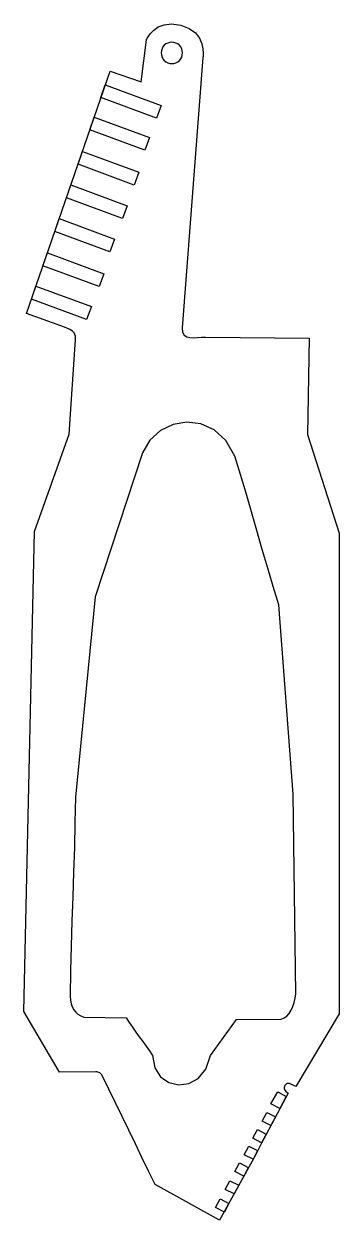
# Model space of a CAD drawing. Extents: x -24 to 21, y -67 to 101.
import ezdxf

# ---------------------------------------------------------------- set-up
doc = ezdxf.new("R2010")
doc.units = 0
doc.layers.add('CAPA_1', color=7, linetype='CONTINUOUS')

msp = doc.modelspace()

# ---------------------------------------------------------------- linework, layer by layer
at = {"layer": 'CAPA_1'}
for points in [[(-6.34, 98.94), (-6.29, 99.07), (-6.12, 99.39), (-5.81, 99.84), (-5.34, 100.32), (-4.71, 100.76), (-3.87, 101.07), (-2.83, 101.18), (-1.56, 101.01), (-0.36, 100.55), (0.5, 99.91), (1.07, 99.17), (1.4, 98.4), (1.56, 97.67), (1.6, 97.06), (1.59, 96.63), (1.57, 96.48), (-1.37, 58.56), (-1.28, 57.95), (-1.05, 57.55), (-0.7, 57.31), (-0.27, 57.19), (0.23, 57.17), (0.79, 57.19), (1.36, 57.23), (1.93, 57.25), (16.47, 57.12), (16.26, 43.6), (20.69, 29.78), (20.69, -37.67), (14.6, -47.84), (13.91, -47.49), (13.81, -47.45), (13.71, -47.42), (13.62, -47.4), (13.53, -47.4), (13.45, -47.41), (13.37, -47.44), (13.3, -47.47), (13.23, -47.51), (13.15, -47.59), (13.07, -47.71), (13.02, -47.85), (12.99, -47.99), (12.99, -48.14), (13.03, -48.28), (13.09, -48.41), (13.2, -48.53), (13.33, -48.62), (13.51, -48.77), (10.44, -54.58), (9.8, -55.8), (9.12, -57.1), (8.47, -58.31), (3.91, -66.57), (-5.15, -61.6), (-6.06, -59.69), (-6.99, -57.78), (-7.92, -55.87), (-8.85, -53.95), (-9.79, -52.03), (-10.72, -50.11), (-11.64, -48.2), (-12.56, -46.29), (-12.62, -46.18), (-12.71, -46.09), (-12.8, -46), (-12.91, -45.93), (-13.03, -45.87), (-13.17, -45.82), (-13.32, -45.79), (-13.49, -45.78), (-18.58, -45.84), (-23.57, -37.33), (-22.08, 30), (-17.23, 43.66), (-16.32, 56.94), (-16.33, 57.17), (-16.35, 57.39), (-16.41, 57.62), (-16.53, 57.85), (-16.76, 58.08), (-17.12, 58.33), (-17.64, 58.58), (-18.37, 58.85), (-23.21, 60.57), (-11.47, 94.57), (-7.13, 93.07), (-6.34, 98.94)], [(-2.8, 98.62), (-3.09, 98.59), (-3.37, 98.5), (-3.63, 98.37), (-3.86, 98.18), (-4.05, 97.95), (-4.18, 97.69), (-4.27, 97.41), (-4.3, 97.12), (-4.27, 96.83), (-4.18, 96.54), (-4.05, 96.29), (-3.86, 96.06), (-3.63, 95.87), (-3.37, 95.73), (-3.09, 95.65), (-2.8, 95.62), (-2.51, 95.65), (-2.22, 95.73), (-1.96, 95.87), (-1.74, 96.06), (-1.55, 96.29), (-1.41, 96.54), (-1.33, 96.83), (-1.3, 97.12), (-1.33, 97.41), (-1.41, 97.69), (-1.55, 97.95), (-1.74, 98.18), (-1.96, 98.37), (-2.22, 98.5), (-2.51, 98.59)], [(-12.14, 92.65), (-4.3, 89.75), (-4.96, 87.97), (-12.76, 90.85), (-12.14, 92.65)], [(-13.7, 88.11), (-5.95, 85.25), (-6.61, 83.46), (-14.32, 86.31), (-13.7, 88.11)], [(-15.36, 83.31), (-7.44, 80.38), (-8.1, 78.59), (-15.97, 81.5), (-15.36, 83.31)], [(-16.98, 78.61), (-9.08, 75.69), (-9.74, 73.9), (-17.6, 76.81), (-16.98, 78.61)], [(-18.61, 73.87), (-10.85, 71), (-11.51, 69.22), (-19.24, 72.07), (-18.61, 73.87)], [(-20.27, 69.07), (-12.33, 66.13), (-12.99, 64.34), (-20.91, 67.27), (-20.27, 69.07)], [(-21.88, 64.4), (-14.1, 61.53), (-14.76, 59.74), (-22.5, 62.6), (-21.88, 64.4)], [(-15.18, -38.12), (-9.21, -38.22), (-8.78, -38.88), (-8.32, -39.54), (-7.85, -40.2), (-7.37, -40.86), (-6.89, -41.53), (-6.42, -42.19), (-5.96, -42.85), (-5.52, -43.51), (-5.21, -45.21), (-4.39, -46.48), (-3.22, -47.29), (-1.84, -47.62), (-0.41, -47.44), (0.91, -46.71), (1.97, -45.41), (2.61, -43.5), (6.26, -38.44), (12.53, -38.38), (12.97, -38.23), (13.36, -37.97), (13.69, -37.6), (13.97, -37.15), (14.2, -36.63), (14.38, -36.06), (14.52, -35.45), (14.6, -34.82), (14.23, -6.83), (12.23, 19.7), (11.44, 22.27), (10.67, 24.87), (9.9, 27.49), (9.15, 30.12), (8.39, 32.75), (7.63, 35.37), (6.85, 37.97), (6.06, 40.55), (4.79, 42.75), (3.15, 44.26), (1.29, 45.11), (-0.68, 45.35), (-2.62, 45.02), (-4.39, 44.16), (-5.87, 42.81), (-6.92, 41.01), (-13.55, 20.83), (-16.34, -7.26), (-16.4, -10.8), (-16.49, -14.3), (-16.6, -17.77), (-16.72, -21.22), (-16.83, -24.67), (-16.94, -28.14), (-17.03, -31.64), (-17.09, -35.18), (-17.05, -35.73), (-16.95, -36.23), (-16.79, -36.68), (-16.57, -37.08), (-16.3, -37.42), (-15.98, -37.71), (-15.6, -37.94), (-15.18, -38.12)], [(11.11, -50.28), (12.06, -48.57), (13.27, -49.22), (12.36, -50.92), (11.11, -50.28)], [(9.87, -52.69), (10.52, -51.47), (11.76, -52.11), (11.11, -53.32), (9.87, -52.69)], [(8.57, -55.09), (9.21, -53.88), (10.46, -54.52), (9.81, -55.73), (8.57, -55.09)], [(7.36, -57.41), (8.01, -56.19), (9.25, -56.83), (8.6, -58.05), (7.36, -57.41)], [(6.05, -59.76), (6.7, -58.54), (7.94, -59.18), (7.29, -60.4), (6.05, -59.76)], [(4.7, -62.27), (5.34, -61.05), (6.59, -61.69), (5.94, -62.91), (4.7, -62.27)], [(3.33, -64.81), (3.98, -63.59), (5.22, -64.23), (4.58, -65.44), (3.33, -64.81)]]:
    msp.add_lwpolyline(points, close=True, dxfattribs=at)

doc.saveas('drawing.dxf')
